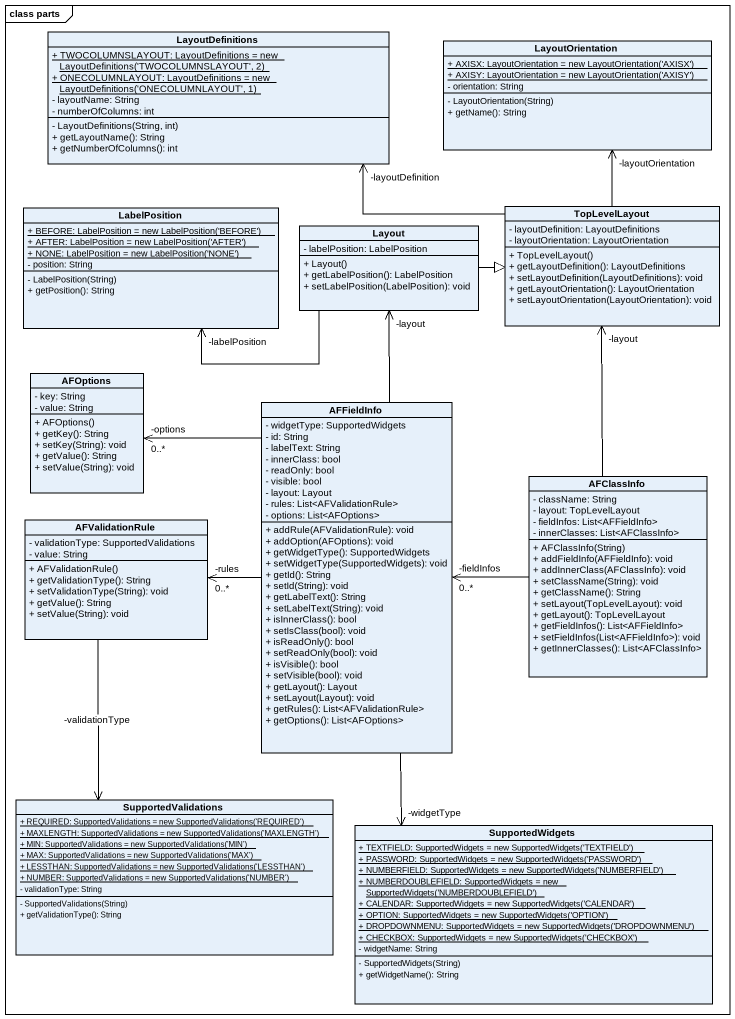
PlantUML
@startuml
mainframe class parts
hide circle
hide empty members
skinparam classAttributeIconSize 0
class LayoutDefinitions {
  {static} {field} + TWOCOLUMNSLAYOUT: LayoutDefinitions = new LayoutDefinitions('TWOCOLUMNSLAYOUT', 2)
  {static} {field} + ONECOLUMNLAYOUT: LayoutDefinitions = new LayoutDefinitions('ONECOLUMNLAYOUT', 1)
  - layoutName: String
  - numberOfColumns: int
  - LayoutDefinitions(String, int)
  + getLayoutName(): String
  + getNumberOfColumns(): int
}
class LayoutOrientation {
  {static} {field} + AXISX: LayoutOrientation = new LayoutOrientation('AXISX')
  {static} {field} + AXISY: LayoutOrientation = new LayoutOrientation('AXISY')
  - orientation: String
  - LayoutOrientation(String)
  + getName(): String
}
class LabelPosition {
  {static} {field} + BEFORE: LabelPosition = new LabelPosition('BEFORE')
  {static} {field} + AFTER: LabelPosition = new LabelPosition('AFTER')
  {static} {field} + NONE: LabelPosition = new LabelPosition('NONE')
  - position: String
  - LabelPosition(String)
  + getPosition(): String
}
class Layout {
  - labelPosition: LabelPosition
  + Layout()
  + getLabelPosition(): LabelPosition
  + setLabelPosition(LabelPosition): void
}
class TopLevelLayout {
  - layoutDefinition: LayoutDefinitions
  - layoutOrientation: LayoutOrientation
  + TopLevelLayout()
  + getLayoutDefinition(): LayoutDefinitions
  + setLayoutDefinition(LayoutDefinitions): void
  + getLayoutOrientation(): LayoutOrientation
  + setLayoutOrientation(LayoutOrientation): void
}
class AFOptions {
  - key: String
  - value: String
  + AFOptions()
  + getKey(): String
  + setKey(String): void
  + getValue(): String
  + setValue(String): void
}
class AFFieldInfo {
  - widgetType: SupportedWidgets
  - id: String
  - labelText: String
  - innerClass: bool
  - readOnly: bool
  - visible: bool
  - layout: Layout
  - rules: List<AFValidationRule>
  - options: List<AFOptions>
  + addRule(AFValidationRule): void
  + addOption(AFOptions): void
  + getWidgetType(): SupportedWidgets
  + setWidgetType(SupportedWidgets): void
  + getId(): String
  + setId(String): void
  + getLabelText(): String
  + setLabelText(String): void
  + isInnerClass(): bool
  + setIsClass(bool): void
  + isReadOnly(): bool
  + setReadOnly(bool): void
  + isVisible(): bool
  + setVisible(bool): void
  + getLayout(): Layout
  + setLayout(Layout): void
  + getRules(): List<AFValidationRule>
  + getOptions(): List<AFOptions>
}
class AFClassInfo {
  - className: String
  - layout: TopLevelLayout
  - fieldInfos: List<AFFieldInfo>
  - innerClasses: List<AFClassInfo>
  + AFClassInfo(String)
  + addFieldInfo(AFFieldInfo): void
  + addInnerClass(AFClassInfo): void
  + setClassName(String): void
  + getClassName(): String
  + setLayout(TopLevelLayout): void
  + getLayout(): TopLevelLayout
  + getFieldInfos(): List<AFFieldInfo>
  + setFieldInfos(List<AFFieldInfo>): void
  + getInnerClasses(): List<AFClassInfo>
}
class AFValidationRule {
  - validationType: SupportedValidations
  - value: String
  + AFValidationRule()
  + getValidationType(): String
  + setValidationType(String): void
  + getValue(): String
  + setValue(String): void
}
class SupportedValidations {
  {static} {field} + REQUIRED: SupportedValidations = new SupportedValidations('REQUIRED')
  {static} {field} + MAXLENGTH: SupportedValidations = new SupportedValidations('MAXLENGTH')
  {static} {field} + MIN: SupportedValidations = new SupportedValidations('MIN')
  {static} {field} + MAX: SupportedValidations = new SupportedValidations('MAX')
  {static} {field} + LESSTHAN: SupportedValidations = new SupportedValidations('LESSTHAN')
  {static} {field} + NUMBER: SupportedValidations = new SupportedValidations('NUMBER')
  - validationType: String
  - SupportedValidations(String)
  + getValidationType(): String
}
class SupportedWidgets {
  {static} {field} + TEXTFIELD: SupportedWidgets = new SupportedWidgets('TEXTFIELD')
  {static} {field} + PASSWORD: SupportedWidgets = new SupportedWidgets('PASSWORD')
  {static} {field} + NUMBERFIELD: SupportedWidgets = new SupportedWidgets('NUMBERFIELD')
  {static} {field} + NUMBERDOUBLEFIELD: SupportedWidgets = new SupportedWidgets('NUMBERDOUBLEFIELD')
  {static} {field} + CALENDAR: SupportedWidgets = new SupportedWidgets('CALENDAR')
  {static} {field} + OPTION: SupportedWidgets = new SupportedWidgets('OPTION')
  {static} {field} + DROPDOWNMENU: SupportedWidgets = new SupportedWidgets('DROPDOWNMENU')
  {static} {field} + CHECKBOX: SupportedWidgets = new SupportedWidgets('CHECKBOX')
  - widgetName: String
  - SupportedWidgets(String)
  + getWidgetName(): String
}
Layout -left-> "-labelPosition" LabelPosition
Layout -right-|> TopLevelLayout
TopLevelLayout -left-> "-layoutDefinition" LayoutDefinitions
TopLevelLayout -up-> "-layoutOrientation" LayoutOrientation
AFFieldInfo -up-> "-layout" Layout
AFFieldInfo -left-> "-options\n0..*" AFOptions
AFFieldInfo -left-> "-rules\n0..*" AFValidationRule
AFFieldInfo --> "-widgetType" SupportedWidgets
AFClassInfo -up-> "-layout" TopLevelLayout
AFClassInfo -left-> "-fieldInfos\n0..*" AFFieldInfo
AFValidationRule --> SupportedValidations : -validationType
@enduml
